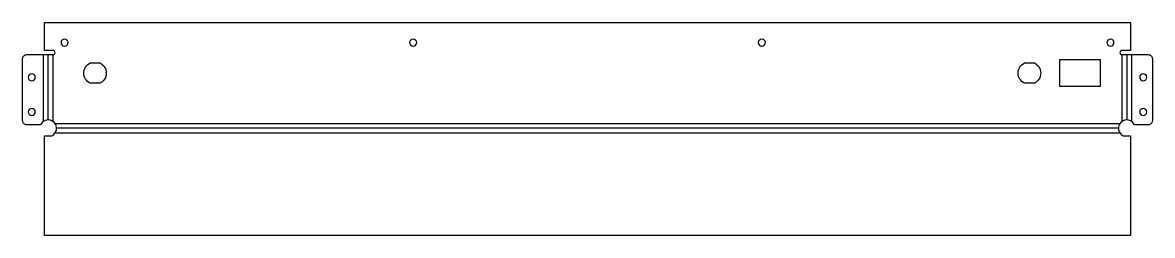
# Model space of a CAD drawing. Header units: millimetres. Extents: x -11 to 535, y 0 to 103.
import ezdxf

# ---------------------------------------------------------------- set-up
doc = ezdxf.new("R2010")
doc.units = ezdxf.units.MM

msp = doc.modelspace()

# ---------------------------------------------------------------- linework, layer by layer
at = {"layer": 'BEND'}
for p, q in [((1.77, 55.86), (1.77, 87.41)), ((522.89, 87.41), (522.89, 55.86)), ((518.83, 51.8), (5.83, 51.8))]:
    msp.add_line(p, q, dxfattribs=at)
at = {"layer": 'BEND_EXTENT'}
for p, q in [((-0.53, 55.15), (-0.53, 87.41)), ((4.06, 87.41), (4.06, 55.15)), ((520.59, 55.15), (520.59, 87.41)), ((525.19, 87.41), (525.19, 55.15)), ((5.12, 54.1), (519.54, 54.1)), ((519.54, 49.5), (5.12, 49.5))]:
    msp.add_line(p, q, dxfattribs=at)
at = {"layer": 'INTERIOR_PROFILES'}
for points in [[(26.8, 73.61), (22.03, 73.61, -0.625327), (22.03, 83.41), (26.8, 83.41, -0.625327)], [(478.22, 73.61), (473.44, 73.61, -0.625327), (473.44, 83.41), (478.22, 83.41, -0.625327)]]:
    msp.add_lwpolyline(points, format="xyb", close=True, dxfattribs=at)
msp.add_lwpolyline([(490.49, 72.01), (490.49, 85.01), (510, 85.01), (510, 72.01)], close=True, dxfattribs=at)
at = {"layer": 'INTERIOR_PROFILES', "extrusion": (0, 0, -1)}
for centre in [(-9.68, 93.25), (-178.11, 93.25), (-346.55, 93.25), (-514.98, 93.25), (6.15, 76.48), (-530.8, 76.48), (6.15, 59.71), (-530.8, 59.71)]:
    msp.add_circle(centre, 1.7, dxfattribs=at)
at = {"layer": 'OUTER_PROFILES'}
msp.add_lwpolyline([(-10.59, 85.38, -0.414214), (-8.56, 87.41), (4.06, 87.41, 1), (4.06, 89.44), (0, 89.44), (0, 102.92), (524.66, 102.92), (524.66, 89.44), (520.59, 89.44, 1), (520.59, 87.41), (533.21, 87.41, -0.414214), (535.25, 85.38), (535.25, 55.53, -0.414214), (533.21, 53.5), (526.58, 53.5, 1.43416), (521.19, 48.11), (524.66, 48.11), (524.66, 0), (0, 0), (0, 48.11), (3.47, 48.11, 1.43416), (-1.92, 53.5), (-8.56, 53.5, -0.414214), (-10.59, 55.53)], format="xyb", close=True, dxfattribs=at)

doc.saveas('drawing.dxf')
